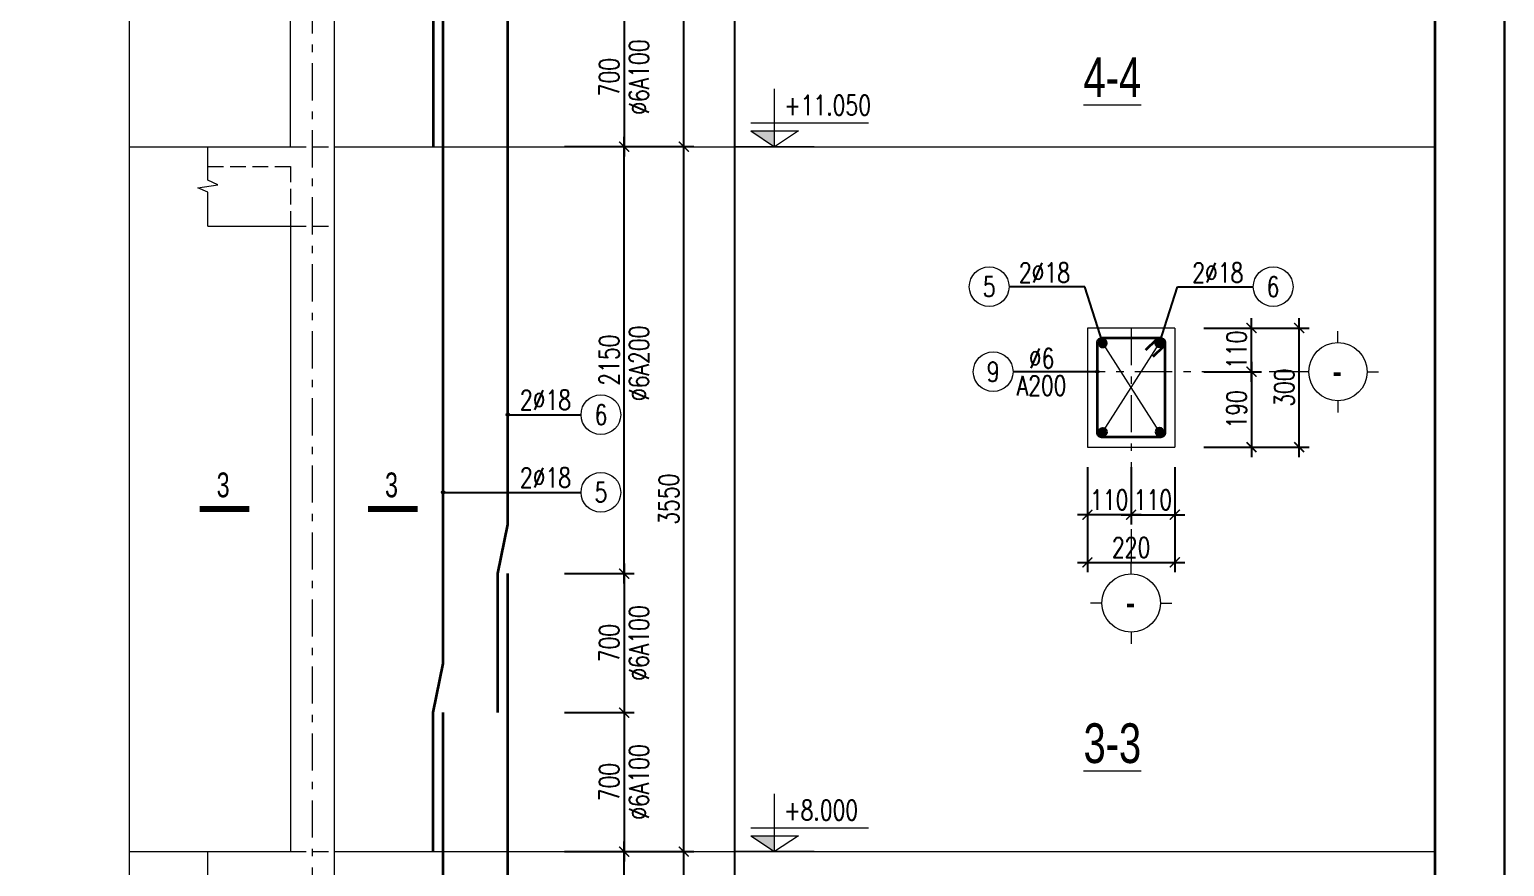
# Model space of a CAD drawing. Extents: x -2098986 to 943, y -1296280 to 73591.
# Drawn here: x -1769105 to -1754255, y -1113328 to -1104898 of the extents above; entities that cross this region are included whole.
import ezdxf
from ezdxf.enums import TextEntityAlignment as Align

# ---------------------------------------------------------------- set-up
doc = ezdxf.new("R2010")
doc.units = 0
doc.header["$LTSCALE"] = 150
doc.header["$PDMODE"] = 35
doc.linetypes.add('_An', pattern=[5, 3.5, -1.5])
doc.linetypes.add('_Tim', pattern=[9, 5, -1.5, 1, -1.5])
doc.layers.get('Defpoints').update_dxf_attribs({"lineweight": 18})
for name, color, linetype, lineweight in [('05.Text', 253, 'Continuous', 18), ('11.Khung bo', 32, 'Continuous', 50), ('12.Khung', 36, 'Continuous', 25), ('LS-DIM', 251, 'Continuous', 13), ('LS-TEXT', 60, 'Continuous', 20), ('LS-THAY', 7, 'Continuous', 20), ('LS-THEP', 3, 'Continuous', 35), ('LS-TRUC', 108, '_Tim', 9)]:
    doc.layers.add(name, color=color, linetype=linetype, lineweight=lineweight)
doc.layers.add('DIM', color=1, linetype='Continuous')
doc.layers.add('Tpl_Bound', color=1, linetype='Continuous', plot=False)
doc.styles.add('KCVN-LEADER', font='vnromadi.shx', dxfattribs={"width": 0.7, "height": 4})
doc.styles.add('LS.TEXT', font='vnromadi.shx', dxfattribs={"width": 0.7, "height": 4})
doc.styles.add('romans.shx', font='romans.shx', dxfattribs={"width": 0.75, "bigfont": 'vns.shx'})
doc.styles.add('vnsimpli', font='vnsimli.shx', dxfattribs={"width": 0.75})
doc.dimstyles.new('D25', dxfattribs={"dimscale": 0, "dimtxt": 200, "dimasz": 100, "dimexe": 100, "dimexo": 0, "dimgap": 50, "dimtad": 1, "dimdec": 0, "dimlfac": 0.25, "dimdsep": 46, "dimtxsty": 'vnsimpli', "dimblk1": 'ARCHTICK', "dimblk2": 'ARCHTICK', "dimsah": 1, "dimcen": 0, "dimdle": 100, "dimclrd": 256, "dimclre": 256, "dimclrt": 60, "dimadec": 0, "dimazin": 0, "dimtfac": 0.004, "dimtdec": 0, "dimtix": 1, "dimtmove": 2, "dimatfit": 3, "dimldrblk": 'ARCHTICK', "dimfxl": 1, "dimtolj": 1, "dimarcsym": 0})
doc.dimstyles.new('D50', dxfattribs={"dimtxt": 200, "dimasz": 100, "dimexe": 100, "dimexo": 0, "dimgap": 50, "dimtad": 1, "dimdec": 0, "dimlfac": 0.5, "dimzin": 0, "dimdsep": 46, "dimtxsty": 'vnsimpli', "dimblk1": 'ARCHTICK', "dimblk2": 'ARCHTICK', "dimsah": 1, "dimcen": 0, "dimdle": 100, "dimclrd": 256, "dimclre": 256, "dimclrt": 60, "dimadec": 0, "dimazin": 0, "dimtfac": 0.02, "dimtdec": 0, "dimtix": 1, "dimtmove": 2, "dimatfit": 3, "dimldrblk": 'ARCHTICK', "dimfxl": 100, "dimtolj": 1, "dimtzin": 0, "dimarcsym": 0})
doc.dimstyles.new('LS.GHI CHU', dxfattribs={"dimtxt": 200, "dimasz": 120, "dimexe": 120, "dimexo": 120, "dimgap": 80, "dimtad": 1, "dimdec": 0, "dimzin": 0, "dimdsep": 46, "dimtxsty": 'romans.shx', "dimblk": 'ARCHTICK', "dimcen": 0.09, "dimdle": 120, "dimclrd": 256, "dimclre": 8, "dimclrt": 7, "dimadec": 0, "dimazin": 0, "dimtfac": 1, "dimtdec": 0, "dimtofl": 0, "dimtmove": 0, "dimatfit": 3, "dimldrblk": 'ARCHTICK', "dimfxl": 1, "dimtolj": 1, "dimtzin": 0, "dimarcsym": 0})

# ---------------------------------------------------------------- blocks, each defined once
blk = doc.blocks.new('100')
at = {"layer": '11.Khung bo', "const_width": 26.7}
blk.add_lwpolyline([(1860913, -945240), (1860913, -916940), (1896063, -916940), (1896063, -945240)], close=True, dxfattribs=at)
blk.add_lwpolyline([(1860913, -945240), (1860913, -916940), (1896063, -916940), (1896063, -945240)], close=True, dxfattribs=at)
blk.add_lwpolyline([(1860913, -945240), (1860913, -916940), (1896063, -916940), (1896063, -945240)], close=True, dxfattribs=at)
at = {"layer": '12.Khung'}
blk.add_lwpolyline([(1901579, -945940), (1901579, -916240), (1859580, -916240), (1859580, -945940)], close=True, dxfattribs=at)
blk.add_lwpolyline([(1901579, -945940), (1901579, -916240), (1859580, -916240), (1859580, -945940)], close=True, dxfattribs=at)
blk.add_lwpolyline([(1901579, -945940), (1901579, -916240), (1859580, -916240), (1859580, -945940)], close=True, dxfattribs=at)
blk = doc.blocks.new('_ArchTick')
at = {"layer": 'DIM', "color": 0, "const_width": 0.15}
blk.add_lwpolyline([(-0.5, -0.5), (0.5, 0.5)], dxfattribs=at)
blk = doc.blocks.new('*D1749')
at = {"layer": 'Defpoints', "color": 0, "transparency": 16777216}
for p in [(-1763718, -1113178), (-1763118, -1113178), (-1763718, -1117578)]:
    blk.add_point(p, dxfattribs=at)
at = {"layer": 'LS-DIM', "lineweight": -2, "transparency": 16777216}
for p, q in [((-1763118, -1117678), (-1763118, -1113078)), ((-1763718, -1113178), (-1763018, -1113178)), ((-1763718, -1117578), (-1763018, -1117578))]:
    blk.add_line(p, q, dxfattribs=at)
at = {"layer": 'LS-DIM', "lineweight": -2, "transparency": 16777216, "xscale": 100, "yscale": 100, "zscale": 100}
for p, rotation in [((-1763118, -1113178), 90), ((-1763118, -1117578), 270)]:
    blk.add_blockref('_ArchTick', p, dxfattribs=dict(at, rotation=rotation))
at = {"layer": 'LS-DIM', "color": 60, "transparency": 16777216, "insert": (-1763268, -1115378), "char_height": 200, "attachment_point": 5, "rotation": 90, "style": 'vnsimpli'}
blk.add_mtext('\\A1;2200', dxfattribs=at)
blk = doc.blocks.new('COSCD')
at = {"layer": 'LS-DIM'}
blk.add_hatch(color=256, dxfattribs=at).paths.add_polyline_path([(3.6, 0), (3.6, 1.44), (1.44, 1.44)])
for p, q in [((3.6, 0), (3.6, 5.23)), ((1.44, 2.16), (12.12, 2.16)), ((1.44, 1.44), (5.76, 1.44)), ((1.44, 1.44), (3.6, 0)), ((5.76, 1.44), (3.6, 0)), ((7.2, 0), (0, 0))]:
    blk.add_line(p, q, dxfattribs=at)
blk = doc.blocks.new('*D1753')
at = {"layer": 'Defpoints', "color": 0, "transparency": 16777216}
for p in [(-1763718, -1111778), (-1763718, -1113178), (-1763118, -1113178)]:
    blk.add_point(p, dxfattribs=at)
at = {"layer": 'LS-DIM', "lineweight": -2, "transparency": 16777216}
for p, q in [((-1763718, -1111778), (-1763018, -1111778)), ((-1763118, -1111678), (-1763118, -1113278)), ((-1763718, -1113178), (-1763018, -1113178))]:
    blk.add_line(p, q, dxfattribs=at)
at = {"layer": 'LS-DIM', "lineweight": -2, "transparency": 16777216, "xscale": 100, "yscale": 100, "zscale": 100}
for p, rotation in [((-1763118, -1111778), 90), ((-1763118, -1113178), 270)]:
    blk.add_blockref('_ArchTick', p, dxfattribs=dict(at, rotation=rotation))
at = {"layer": 'LS-DIM', "color": 60, "transparency": 16777216, "insert": (-1763268, -1112478), "char_height": 200, "attachment_point": 5, "rotation": 90, "style": 'vnsimpli'}
blk.add_mtext('\\A1;700', dxfattribs=at)
blk = doc.blocks.new('*D1754')
at = {"layer": 'Defpoints', "color": 0, "transparency": 16777216}
for p in [(-1763718, -1106078), (-1763118, -1106078), (-1763718, -1110378)]:
    blk.add_point(p, dxfattribs=at)
at = {"layer": 'LS-DIM', "lineweight": -2, "transparency": 16777216}
for p, q in [((-1763118, -1110478), (-1763118, -1105978)), ((-1763718, -1106078), (-1763018, -1106078)), ((-1763718, -1110378), (-1763018, -1110378))]:
    blk.add_line(p, q, dxfattribs=at)
at = {"layer": 'LS-DIM', "lineweight": -2, "transparency": 16777216, "xscale": 100, "yscale": 100, "zscale": 100}
for p, rotation in [((-1763118, -1106078), 90), ((-1763118, -1110378), 270)]:
    blk.add_blockref('_ArchTick', p, dxfattribs=dict(at, rotation=rotation))
at = {"layer": 'LS-DIM', "color": 60, "transparency": 16777216, "insert": (-1763268, -1108228), "char_height": 200, "attachment_point": 5, "rotation": 90, "style": 'vnsimpli'}
blk.add_mtext('\\A1;2150', dxfattribs=at)
blk = doc.blocks.new('*D1757')
at = {"layer": 'Defpoints', "color": 0, "transparency": 16777216}
for p in [(-1763718, -1113178), (-1762518, -1113178), (-1763718, -1120378)]:
    blk.add_point(p, dxfattribs=at)
at = {"layer": 'LS-DIM', "lineweight": -2, "transparency": 16777216}
for p, q in [((-1762518, -1120478), (-1762518, -1113078)), ((-1763718, -1113178), (-1762418, -1113178)), ((-1763718, -1120378), (-1762418, -1120378))]:
    blk.add_line(p, q, dxfattribs=at)
at = {"layer": 'LS-DIM', "lineweight": -2, "transparency": 16777216, "xscale": 100, "yscale": 100, "zscale": 100}
for p, rotation in [((-1762518, -1113178), 90), ((-1762518, -1120378), 270)]:
    blk.add_blockref('_ArchTick', p, dxfattribs=dict(at, rotation=rotation))
at = {"layer": 'LS-DIM', "color": 60, "transparency": 16777216, "insert": (-1762668, -1116778), "char_height": 200, "attachment_point": 5, "rotation": 90, "style": 'vnsimpli'}
blk.add_mtext('\\A1;3600', dxfattribs=at)
blk = doc.blocks.new('*D1758')
at = {"layer": 'Defpoints', "color": 0, "transparency": 16777216}
for p in [(-1763718, -1106078), (-1762518, -1106078), (-1763718, -1113178)]:
    blk.add_point(p, dxfattribs=at)
at = {"layer": 'LS-DIM', "lineweight": -2, "transparency": 16777216}
for p, q in [((-1762518, -1113278), (-1762518, -1105978)), ((-1763718, -1106078), (-1762418, -1106078)), ((-1763718, -1113178), (-1762418, -1113178))]:
    blk.add_line(p, q, dxfattribs=at)
at = {"layer": 'LS-DIM', "lineweight": -2, "transparency": 16777216, "xscale": 100, "yscale": 100, "zscale": 100}
for p, rotation in [((-1762518, -1106078), 90), ((-1762518, -1113178), 270)]:
    blk.add_blockref('_ArchTick', p, dxfattribs=dict(at, rotation=rotation))
at = {"layer": 'LS-DIM', "color": 60, "transparency": 16777216, "insert": (-1762668, -1109628), "char_height": 200, "attachment_point": 5, "rotation": 90, "style": 'vnsimpli'}
blk.add_mtext('\\A1;3550', dxfattribs=at)
blk = doc.blocks.new('*D1759')
at = {"layer": 'Defpoints', "color": 0, "transparency": 16777216}
for p in [(-1763718, -1100278), (-1762518, -1100278), (-1763718, -1106078)]:
    blk.add_point(p, dxfattribs=at)
at = {"layer": 'LS-DIM', "lineweight": -2, "transparency": 16777216}
for p, q in [((-1762518, -1106178), (-1762518, -1100178)), ((-1763718, -1100278), (-1762418, -1100278)), ((-1763718, -1106078), (-1762418, -1106078))]:
    blk.add_line(p, q, dxfattribs=at)
at = {"layer": 'LS-DIM', "lineweight": -2, "transparency": 16777216, "xscale": 100, "yscale": 100, "zscale": 100}
for p, rotation in [((-1762518, -1100278), 90), ((-1762518, -1106078), 270)]:
    blk.add_blockref('_ArchTick', p, dxfattribs=dict(at, rotation=rotation))
at = {"layer": 'LS-DIM', "color": 60, "transparency": 16777216, "insert": (-1762668, -1103178), "char_height": 200, "attachment_point": 5, "rotation": 90, "style": 'vnsimpli'}
blk.add_mtext('\\A1;2900', dxfattribs=at)
blk = doc.blocks.new('*D1762')
at = {"layer": 'Defpoints', "color": 0, "transparency": 16777216}
for p in [(-1763718, -1100278), (-1762004, -1100278), (-1763718, -1128178)]:
    blk.add_point(p, dxfattribs=at)
at = {"layer": 'LS-DIM', "lineweight": -2, "transparency": 16777216}
for p, q in [((-1762004, -1128278), (-1762004, -1100178)), ((-1763718, -1100278), (-1761904, -1100278)), ((-1763718, -1128178), (-1761904, -1128178))]:
    blk.add_line(p, q, dxfattribs=at)
at = {"layer": 'LS-DIM', "lineweight": -2, "transparency": 16777216, "xscale": 100, "yscale": 100, "zscale": 100}
for p, rotation in [((-1762004, -1100278), 90), ((-1762004, -1128178), 270)]:
    blk.add_blockref('_ArchTick', p, dxfattribs=dict(at, rotation=rotation))
at = {"layer": 'LS-DIM', "color": 60, "transparency": 16777216, "insert": (-1762154, -1114228), "char_height": 200, "attachment_point": 5, "rotation": 90, "style": 'vnsimpli'}
blk.add_mtext('\\A1;13950', dxfattribs=at)
blk = doc.blocks.new('*D1763')
at = {"layer": 'Defpoints', "color": 0, "transparency": 16777216}
for p in [(-1763718, -1104678), (-1763718, -1106078), (-1763118, -1106078)]:
    blk.add_point(p, dxfattribs=at)
at = {"layer": 'LS-DIM', "lineweight": -2, "transparency": 16777216}
for p, q in [((-1763718, -1104678), (-1763018, -1104678)), ((-1763118, -1104578), (-1763118, -1106178)), ((-1763718, -1106078), (-1763018, -1106078))]:
    blk.add_line(p, q, dxfattribs=at)
at = {"layer": 'LS-DIM', "lineweight": -2, "transparency": 16777216, "xscale": 100, "yscale": 100, "zscale": 100}
for p, rotation in [((-1763118, -1104678), 90), ((-1763118, -1106078), 270)]:
    blk.add_blockref('_ArchTick', p, dxfattribs=dict(at, rotation=rotation))
at = {"layer": 'LS-DIM', "color": 60, "transparency": 16777216, "insert": (-1763268, -1105378), "char_height": 200, "attachment_point": 5, "rotation": 90, "style": 'vnsimpli'}
blk.add_mtext('\\A1;700', dxfattribs=at)
blk = doc.blocks.new('*D1790')
at = {"layer": 'Defpoints', "color": 0, "transparency": 16777216}
for p in [(-1763718, -1110378), (-1763718, -1111778), (-1763118, -1111778)]:
    blk.add_point(p, dxfattribs=at)
at = {"layer": 'LS-DIM', "lineweight": -2, "transparency": 16777216}
for p, q in [((-1763118, -1110278), (-1763118, -1111878)), ((-1763718, -1110378), (-1763018, -1110378)), ((-1763718, -1111778), (-1763018, -1111778))]:
    blk.add_line(p, q, dxfattribs=at)
at = {"layer": 'LS-DIM', "lineweight": -2, "transparency": 16777216, "xscale": 100, "yscale": 100, "zscale": 100}
for p, rotation in [((-1763118, -1110378), 90), ((-1763118, -1111778), 270)]:
    blk.add_blockref('_ArchTick', p, dxfattribs=dict(at, rotation=rotation))
at = {"layer": 'LS-DIM', "color": 60, "transparency": 16777216, "insert": (-1763268, -1111078), "char_height": 200, "attachment_point": 5, "rotation": 90, "style": 'vnsimpli'}
blk.add_mtext('\\A1;700', dxfattribs=at)
blk = doc.blocks.new('THEP DAM')
at = {"layer": 'LS-THEP'}
for p, q in [((-0.6, 0), (0.6, 0)), ((-0.42, 0.42), (0.42, -0.42)), ((-0.42, -0.42), (0.42, 0.42)), ((0, 0.6), (0, -0.6))]:
    blk.add_line(p, q, dxfattribs=at)
blk.add_circle((0, 0), 0.6, dxfattribs=at)
blk = doc.blocks.new('A$C0F04115F')
at = {"layer": 'LS-THAY'}
for p, q in [((-380, 380), (-380, 530)), ((-760, 0), (-910, 0)), ((0, 0), (150, 0)), ((-380, -380), (-380, -530))]:
    blk.add_line(p, q, dxfattribs=at)
blk.add_circle((-380, 0), 380, dxfattribs=at)
blk = doc.blocks.new('*D1846')
at = {"layer": 'Defpoints', "color": 0, "transparency": 16777216}
for p in [(-1758454, -1109306), (-1758014, -1109306), (-1758454, -1109785)]:
    blk.add_point(p, dxfattribs=at)
at = {"layer": 'LS-DIM', "lineweight": -2, "transparency": 16777216}
for p, q in [((-1758454, -1109306), (-1758454, -1109885)), ((-1758014, -1109306), (-1758014, -1109885)), ((-1757914, -1109785), (-1758554, -1109785))]:
    blk.add_line(p, q, dxfattribs=at)
at = {"layer": 'LS-DIM', "lineweight": -2, "transparency": 16777216, "xscale": 100, "yscale": 100, "zscale": 100, "rotation": 180}
blk.add_blockref('_ArchTick', (-1758454, -1109785), dxfattribs=at)
at = {"layer": 'LS-DIM', "lineweight": -2, "transparency": 16777216, "xscale": 100, "yscale": 100, "zscale": 100}
blk.add_blockref('_ArchTick', (-1758014, -1109785), dxfattribs=at)
at = {"layer": 'LS-DIM', "color": 60, "transparency": 16777216, "insert": (-1758234, -1109635), "char_height": 200, "attachment_point": 5, "style": 'vnsimpli'}
blk.add_mtext('\\A1;110', dxfattribs=at)
blk = doc.blocks.new('*D1847')
at = {"layer": 'Defpoints', "color": 0, "transparency": 16777216}
for p in [(-1758014, -1109306), (-1757574, -1109306), (-1757574, -1109785)]:
    blk.add_point(p, dxfattribs=at)
at = {"layer": 'LS-DIM', "lineweight": -2, "transparency": 16777216}
for p, q in [((-1758014, -1109306), (-1758014, -1109885)), ((-1757574, -1109306), (-1757574, -1109885)), ((-1758114, -1109785), (-1757474, -1109785))]:
    blk.add_line(p, q, dxfattribs=at)
at = {"layer": 'LS-DIM', "lineweight": -2, "transparency": 16777216, "xscale": 100, "yscale": 100, "zscale": 100, "rotation": 180}
blk.add_blockref('_ArchTick', (-1758014, -1109785), dxfattribs=at)
at = {"layer": 'LS-DIM', "lineweight": -2, "transparency": 16777216, "xscale": 100, "yscale": 100, "zscale": 100}
blk.add_blockref('_ArchTick', (-1757574, -1109785), dxfattribs=at)
at = {"layer": 'LS-DIM', "color": 60, "transparency": 16777216, "insert": (-1757794, -1109635), "char_height": 200, "attachment_point": 5, "style": 'vnsimpli'}
blk.add_mtext('\\A1;110', dxfattribs=at)
blk = doc.blocks.new('*D1848')
at = {"layer": 'Defpoints', "color": 0, "transparency": 16777216}
for p in [(-1758454, -1109306), (-1757574, -1109306), (-1757574, -1110265)]:
    blk.add_point(p, dxfattribs=at)
at = {"layer": 'LS-DIM', "lineweight": -2, "transparency": 16777216}
for p, q in [((-1758454, -1109306), (-1758454, -1110365)), ((-1757574, -1109306), (-1757574, -1110365)), ((-1758554, -1110265), (-1757474, -1110265))]:
    blk.add_line(p, q, dxfattribs=at)
at = {"layer": 'LS-DIM', "lineweight": -2, "transparency": 16777216, "xscale": 100, "yscale": 100, "zscale": 100, "rotation": 180}
blk.add_blockref('_ArchTick', (-1758454, -1110265), dxfattribs=at)
at = {"layer": 'LS-DIM', "lineweight": -2, "transparency": 16777216, "xscale": 100, "yscale": 100, "zscale": 100}
blk.add_blockref('_ArchTick', (-1757574, -1110265), dxfattribs=at)
at = {"layer": 'LS-DIM', "color": 60, "transparency": 16777216, "insert": (-1758014, -1110115), "char_height": 200, "attachment_point": 5, "style": 'vnsimpli'}
blk.add_mtext('\\A1;220', dxfattribs=at)
blk = doc.blocks.new('*D1849')
at = {"layer": 'Defpoints', "color": 0, "transparency": 16777216}
for p in [(-1757281, -1108345), (-1757281, -1109105), (-1756802, -1109105)]:
    blk.add_point(p, dxfattribs=at)
at = {"layer": 'LS-DIM', "lineweight": -2, "transparency": 16777216}
for p, q in [((-1756802, -1108245), (-1756802, -1109205)), ((-1757281, -1108345), (-1756702, -1108345)), ((-1757281, -1109105), (-1756702, -1109105))]:
    blk.add_line(p, q, dxfattribs=at)
at = {"layer": 'LS-DIM', "lineweight": -2, "transparency": 16777216, "xscale": 100, "yscale": 100, "zscale": 100}
for p, rotation in [((-1756802, -1108345), 90), ((-1756802, -1109105), 270)]:
    blk.add_blockref('_ArchTick', p, dxfattribs=dict(at, rotation=rotation))
at = {"layer": 'LS-DIM', "color": 60, "transparency": 16777216, "insert": (-1756952, -1108725), "char_height": 200, "attachment_point": 5, "rotation": 90, "style": 'vnsimpli'}
blk.add_mtext('\\A1;190', dxfattribs=at)
blk = doc.blocks.new('*D1850')
at = {"layer": 'Defpoints', "color": 0, "transparency": 16777216}
for p in [(-1757281, -1107905), (-1756802, -1107905), (-1757281, -1108345)]:
    blk.add_point(p, dxfattribs=at)
at = {"layer": 'LS-DIM', "lineweight": -2, "transparency": 16777216}
for p, q in [((-1756802, -1108445), (-1756802, -1107805)), ((-1757281, -1107905), (-1756702, -1107905)), ((-1757281, -1108345), (-1756702, -1108345))]:
    blk.add_line(p, q, dxfattribs=at)
at = {"layer": 'LS-DIM', "lineweight": -2, "transparency": 16777216, "xscale": 100, "yscale": 100, "zscale": 100}
for p, rotation in [((-1756802, -1107905), 90), ((-1756802, -1108345), 270)]:
    blk.add_blockref('_ArchTick', p, dxfattribs=dict(at, rotation=rotation))
at = {"layer": 'LS-DIM', "color": 60, "transparency": 16777216, "insert": (-1756952, -1108125), "char_height": 200, "attachment_point": 5, "rotation": 90, "style": 'vnsimpli'}
blk.add_mtext('\\A1;110', dxfattribs=at)
blk = doc.blocks.new('*D1851')
at = {"layer": 'Defpoints', "color": 0, "transparency": 16777216}
for p in [(-1757281, -1107905), (-1756322, -1107905), (-1757281, -1109105)]:
    blk.add_point(p, dxfattribs=at)
at = {"layer": 'LS-DIM', "lineweight": -2, "transparency": 16777216}
for p, q in [((-1756322, -1109205), (-1756322, -1107805)), ((-1757281, -1107905), (-1756222, -1107905)), ((-1757281, -1109105), (-1756222, -1109105))]:
    blk.add_line(p, q, dxfattribs=at)
at = {"layer": 'LS-DIM', "lineweight": -2, "transparency": 16777216, "xscale": 100, "yscale": 100, "zscale": 100}
for p, rotation in [((-1756322, -1107905), 90), ((-1756322, -1109105), 270)]:
    blk.add_blockref('_ArchTick', p, dxfattribs=dict(at, rotation=rotation))
at = {"layer": 'LS-DIM', "color": 60, "transparency": 16777216, "insert": (-1756472, -1108505), "char_height": 200, "attachment_point": 5, "rotation": 90, "style": 'vnsimpli'}
blk.add_mtext('\\A1;300', dxfattribs=at)

msp = doc.modelspace()

# ---------------------------------------------------------------- hatches: boundary and pattern name
at = {"layer": 'LS-THEP'}
h = msp.add_hatch(color=256, dxfattribs=at)
h.dxf.hatch_style = 1
edge = h.paths.add_edge_path()
edge.add_arc((-1757726.9, -1108057.5), 38.2, 0, 360)
edge = h.paths.add_edge_path(flags=17)
edge.add_line((-1757726.9, -1108095.7), (-1757726.9, -1108019.3))
edge = h.paths.add_edge_path(flags=17)
edge.add_line((-1757688.8, -1108057.5), (-1757765.1, -1108057.5))
edge = h.paths.add_edge_path(flags=17)
edge.add_line((-1757699.9, -1108084.5), (-1757753.9, -1108030.5))
h = msp.add_hatch(color=256, dxfattribs=at)
h.dxf.hatch_style = 1
edge = h.paths.add_edge_path()
edge.add_arc((-1758300.1, -1108951.6), 38.2, 0, 360)
edge = h.paths.add_edge_path(flags=17)
edge.add_line((-1758300.1, -1108913.4), (-1758300.1, -1108989.8))
edge = h.paths.add_edge_path(flags=17)
edge.add_line((-1758338.3, -1108951.6), (-1758262, -1108951.6))
edge = h.paths.add_edge_path(flags=17)
edge.add_line((-1758327.1, -1108924.6), (-1758273.1, -1108978.6))

# ---------------------------------------------------------------- linework, layer by layer
at = {"layer": 'LS-DIM', "linetype": '_An', "ltscale": 0.3}
for p, q in [((-1766475.9, -1106078.3), (-1766035.5, -1106078.3)), ((-1767309.8, -1106278.2), (-1766475.5, -1106278.2)), ((-1766475.5, -1106278.2), (-1766475.5, -1106878.2)), ((-1766475.7, -1106878.3), (-1766035.7, -1106878.3)), ((-1766476, -1113178.3), (-1766035.6, -1113178.3))]:
    msp.add_line(p, q, dxfattribs=at)
at = {"layer": 'LS-DIM', "linetype": 'Continuous'}
for p, q in [((-1757726.9, -1108951.6), (-1758300.1, -1108057.5)), ((-1758300.1, -1108951.6), (-1757726.9, -1108057.9))]:
    msp.add_line(p, q, dxfattribs=at)
at = {"layer": 'LS-DIM'}
for points in [[(-1767310.1, -1106878.3), (-1767310.1, -1106536.9), (-1767410.1, -1106492.4), (-1767210.1, -1106461.4), (-1767310.1, -1106416.9), (-1767310.1, -1106078.3)], [(-1767310.1, -1113978.3), (-1767310.1, -1113636.9), (-1767410.1, -1113592.4), (-1767210.1, -1113561.4), (-1767310.1, -1113516.9), (-1767310.1, -1113178.3)]]:
    msp.add_lwpolyline(points, dxfattribs=at)
at = {"layer": 'LS-TEXT', "const_width": 60}
for points in [[(-1766892.1, -1109728.2), (-1767392.6, -1109728.2)], [(-1765196.9, -1109728.2), (-1765697.3, -1109728.2)]]:
    msp.add_lwpolyline(points, dxfattribs=at)
at = {"layer": 'LS-THAY'}
for p, q in [((-1766035.7, -1128178.3), (-1766035.6, -1100278.3)), ((-1766475.9, -1106078.3), (-1766475.5, -1101078.2)), ((-1767310.1, -1106878.3), (-1766475.7, -1106878.3)), ((-1766475.7, -1106878.3), (-1766476, -1113178.3)), ((-1757573.5, -1107904.6), (-1758453.5, -1107904.6)), ((-1758453.5, -1107904.6), (-1758453.5, -1109104.6)), ((-1757573.5, -1107904.6), (-1757573.5, -1109104.6)), ((-1758453.5, -1109104.6), (-1757573.5, -1109104.6))]:
    msp.add_line(p, q, dxfattribs=at)
for p, q in [((-1768101.5, -1106078.3), (-1766475.9, -1106078.3)), ((-1766035.6, -1106078.3), (-1754954.8, -1106078.3)), ((-1768101.5, -1113178.3), (-1766476, -1113178.3)), ((-1766035.7, -1113178.3), (-1754954.8, -1113178.3))]:
    msp.add_line(p, q, dxfattribs=at).dxf.unprotected_set("ltscale", 0)
msp.add_lwpolyline([(-1768101.5, -1131292.8), (-1754954.8, -1131292.8), (-1754954.8, -1099254.1), (-1768101.5, -1099254.1)], close=True, dxfattribs=at).dxf.unprotected_set("ltscale", 0)
for centre in [(-1759442.9, -1107488.4), (-1756584.1, -1107488.4), (-1759402.9, -1108344.6), (-1763352.4, -1108777.7), (-1763352.4, -1109559.7)]:
    msp.add_circle(centre, 200, dxfattribs=at)
at = {"layer": 'LS-THEP'}
for points in [[(-1765400.5, -1100278.3), (-1764970.2, -1100278.3, -0.4142136), (-1764940.2, -1100308.3), (-1764940.2, -1104185), (-1765041.8, -1104678.3), (-1765041.8, -1106078.3)], [(-1757865, -1108125.3), (-1757758.9, -1108019.2, -1), (-1757688.2, -1108089.9), (-1757794.3, -1108196)]]:
    msp.add_lwpolyline(points, format="xyb", dxfattribs=at)
for points in [[(-1764390.4, -1111778.3), (-1764390.4, -1110378.3), (-1764288.9, -1109885), (-1764288.9, -1103278.3)], [(-1765041.8, -1113178.3), (-1765041.8, -1111778.3), (-1764940.2, -1111285), (-1764940.2, -1104678.3)], [(-1764390.4, -1118978.3), (-1764390.4, -1117578.3), (-1764288.9, -1117085), (-1764288.9, -1110378.3)], [(-1765041.8, -1120378.3), (-1765041.8, -1118978.3), (-1764940.2, -1118485), (-1764940.2, -1111778.3)]]:
    msp.add_lwpolyline(points, dxfattribs=at)
msp.add_lwpolyline([(-1757673.5, -1108054.6), (-1757673.5, -1108954.6, -0.4142136), (-1757723.5, -1109004.6), (-1758303.5, -1109004.6, -0.4142136), (-1758353.5, -1108954.6), (-1758353.5, -1108054.6, -0.4142136), (-1758303.5, -1108004.6), (-1757723.5, -1108004.6, -0.4142136)], format="xyb", close=True, dxfattribs=at)
at = {"layer": 'LS-TRUC', "ltscale": 0.5}
for p, q in [((-1766255.7, -1129237.7), (-1766255.7, -1100278.3)), ((-1758013.5, -1107904.6), (-1758013.5, -1110264.6)), ((-1756250.6, -1108344.6), (-1758453.5, -1108344.6))]:
    msp.add_line(p, q, dxfattribs=at)
at = {"layer": 'Tpl_Bound', "color": 1}
msp.add_lwpolyline([(-1783954.8, -1136809.4), (-1783954.8, -1094809.4), (-1754254.8, -1094809.4), (-1754254.8, -1136809.4)], close=True, dxfattribs=at)

# ---------------------------------------------------------------- block references
at = {"layer": '05.Text', "xscale": 1.000009185772931, "yscale": 1.000009185772931, "zscale": 1.000009185772931, "rotation": 270}
msp.add_blockref('100', (-838006.3, 764787.3), dxfattribs=at)
at = {"layer": 'LS-DIM', "xscale": 111.1111111110076, "yscale": 111.1111111110076, "zscale": 111.1111111110076}
for p in [(-1762004.2, -1106078.3), (-1762004.2, -1113178.3)]:
    msp.add_blockref('COSCD', p, dxfattribs=at)
at = {"layer": 'LS-THAY', "xscale": 0.7730448000365868, "yscale": 0.7730448000365868, "zscale": 0.7730448000365868}
for p in [(-1755638.1, -1108344.6), (-1757719.7, -1110674.4)]:
    msp.add_blockref('A$C0F04115F', p, dxfattribs=at)
at = {"layer": 'LS-THEP', "yscale": 63.63636363809928, "rotation": 180}
for p, xscale, zscale in [((-1758300.1, -1108057.5), -63.63636363809928, 63.63636363805121), ((-1757726.9, -1108057.5), 63.63636363809928, 63.63636363809928)]:
    msp.add_blockref('THEP DAM', p, dxfattribs=dict(at, xscale=xscale, zscale=zscale))
at = {"layer": 'LS-THEP', "yscale": 63.63636363809928}
for p, xscale, zscale in [((-1758300.1, -1108951.6), 63.63636363809928, 63.63636363809928), ((-1757726.9, -1108951.6), -63.63636363809928, 63.63636363805121)]:
    msp.add_blockref('THEP DAM', p, dxfattribs=dict(at, xscale=xscale, zscale=zscale))

# ---------------------------------------------------------------- texts
at = {"layer": 'LS-TEXT', "style": 'vnsimpli', "width": 0.75}
for s, p in [('%%C6A100', (-1762868.5, -1105377.4)), ('%%C6A200', (-1762868.5, -1108260.1)), ('%%C6A100', (-1762868.5, -1111077.4)), ('%%C6A100', (-1762868.5, -1112477.4))]:
    msp.add_text(s, height=200, rotation=90, dxfattribs=at).set_placement(p, align=Align.CENTER)
at = {"layer": 'LS-TEXT', "color": 60, "style": 'LS.TEXT', "width": 0.75}
for s, p in [('%%U4-4', (-1758492.9, -1105576.7)), ('%%U3-3', (-1758492.9, -1112286.1))]:
    msp.add_text(s, height=400, dxfattribs=at).set_placement(p)
at = {"layer": 'LS-TEXT', "style": 'vnsimpli', "width": 0.75}
for s, p in [('+11.050', (-1760633.1, -1105760.5)), ('+8.000', (-1760762.6, -1112860.5))]:
    msp.add_text(s, height=200, dxfattribs=at).set_placement(p, align=Align.RIGHT)
at = {"layer": 'LS-TEXT'}
for s, height, style, width, p in [('2`18', 200, 'vnsimpli', 0.75, (-1758886.3, -1107447.3)), ('2`18', 200, 'vnsimpli', 0.75, (-1757140.8, -1107447.3)), ('%%C6', 200, 'vnsimpli', 0.75, (-1758915.4, -1108309.8)), ('A200', 200, 'vnsimpli', 0.75, (-1758915.4, -1108584.7)), ('2`18', 200, 'vnsimpli', 0.75, (-1763909.6, -1108729.2)), ('3', 250, 'KCVN-LEADER', 0.7, (-1767155.5, -1109609.7)), ('3', 250, 'KCVN-LEADER', 0.7, (-1765460.2, -1109609.7)), ('2`18', 200, 'vnsimpli', 0.75, (-1763909.6, -1109511.2))]:
    msp.add_text(s, height=height, dxfattribs=dict(at, style=style, width=width)).set_placement(p, align=Align.CENTER)
at = {"layer": 'LS-TEXT', "style": 'KCVN-LEADER', "width": 0.7}
for p in [(-1755939.3, -1108335.4), (-1758020.9, -1110665.3)]:
    msp.add_text('-', height=300, dxfattribs=at).set_placement(p, align=Align.MIDDLE_CENTER)
at = {"layer": 'LS-TEXT', "style": 'vnsimpli', "width": 0.75}
for tag, text, p in [('5', '2', (-1759442.9, -1107488.4)), ('6', '2', (-1756584.1, -1107488.4)), ('9', '1', (-1759402.9, -1108344.6)), ('6', '2', (-1763352.4, -1108777.7)), ('5', '2', (-1763352.4, -1109559.7))]:
    msp.add_attdef(tag, text=text, height=200, dxfattribs=at).set_placement(p, align=Align.MIDDLE)

# ---------------------------------------------------------------- dimensions: what is measured, and where the dimension line sits
at = {"layer": 'LS-DIM'}
for base, p1, p2, picture, middle in [((-1762517.5, -1100278.3), (-1763717.5, -1106078.3), (-1763717.5, -1100278.3), '*D1759', (-1762667.5, -1103178.3)), ((-1762004.2, -1100278.3), (-1763717.5, -1128178.3), (-1763717.5, -1100278.3), '*D1762', (-1762154.2, -1114228.3)), ((-1762517.5, -1106078.3), (-1763717.5, -1113178.3), (-1763717.5, -1106078.3), '*D1758', (-1762667.5, -1109628.3)), ((-1762517.5, -1113178.3), (-1763717.5, -1120378.3), (-1763717.5, -1113178.3), '*D1757', (-1762667.5, -1116778.3))]:
    dim = msp.add_linear_dim(base=base, p1=p1, p2=p2, angle=90, dimstyle='D50', dxfattribs=at)
    dim.commit()
    dim.dimension.update_dxf_attribs({"geometry": picture, "text_midpoint": middle})
for base, p1, p2, angle, dimstyle, picture, middle in [((-1763117.5, -1106078.3), (-1763717.5, -1104678.3), (-1763717.5, -1106078.3), 90, 'D50', '*D1763', (-1763267.5, -1105378.3)), ((-1763117.5, -1106078.3), (-1763717.5, -1110378.3), (-1763717.5, -1106078.3), 90, 'D50', '*D1754', (-1763267.5, -1108228.3)), ((-1756801.5, -1107904.6), (-1757280.5, -1108344.6), (-1757280.5, -1107904.6), 270, 'D25', '*D1850', (-1756951.5, -1108124.6)), ((-1756321.5, -1107904.6), (-1757280.5, -1109104.6), (-1757280.5, -1107904.6), 90, 'D25', '*D1851', (-1756471.5, -1108504.6)), ((-1756801.5, -1109104.6), (-1757280.5, -1108344.6), (-1757280.5, -1109104.6), 90, 'D25', '*D1849', (-1756951.5, -1108724.6)), ((-1757573.5, -1109784.6), (-1758013.5, -1109305.6), (-1757573.5, -1109305.6), 180, 'D25', '*D1847', (-1757793.5, -1109634.6)), ((-1763117.5, -1111778.3), (-1763717.5, -1110378.3), (-1763717.5, -1111778.3), 90, 'D50', '*D1790', (-1763267.5, -1111078.3)), ((-1763117.5, -1113178.3), (-1763717.5, -1111778.3), (-1763717.5, -1113178.3), 90, 'D50', '*D1753', (-1763267.5, -1112478.3)), ((-1763117.5, -1113178.3), (-1763717.5, -1117578.3), (-1763717.5, -1113178.3), 90, 'D50', '*D1749', (-1763267.5, -1115378.3))]:
    dim = msp.add_linear_dim(base=base, p1=p1, p2=p2, angle=angle, dimstyle=dimstyle, override={"dimscale": 1}, dxfattribs=at)
    dim.commit()
    dim.dimension.update_dxf_attribs({"geometry": picture, "text_midpoint": middle})
for base, p1, p2, picture, middle in [((-1758453.5, -1109784.6), (-1758013.5, -1109305.6), (-1758453.5, -1109305.6), '*D1846', (-1758233.5, -1109634.6)), ((-1757573.5, -1110264.6), (-1758453.5, -1109305.6), (-1757573.5, -1109305.6), '*D1848', (-1758013.5, -1110114.6))]:
    dim = msp.add_linear_dim(base=base, p1=p1, p2=p2, dimstyle='D25', override={"dimscale": 1}, dxfattribs=at)
    dim.commit()
    dim.dimension.update_dxf_attribs({"geometry": picture, "text_midpoint": middle})

# ---------------------------------------------------------------- leaders
for points in [[(-1758300.4, -1108057.7), (-1758479.5, -1107488.4), (-1759242.9, -1107488.4)], [(-1757726.7, -1108057.7), (-1757547.6, -1107488.4), (-1756784.1, -1107488.4)], [(-1758353.5, -1108344.6), (-1759202.9, -1108344.6)], [(-1764288.9, -1108777.7), (-1763943.7, -1108777.7), (-1763552.4, -1108777.7)], [(-1764940.2, -1109559.7), (-1764288.9, -1109559.7), (-1763552.4, -1109559.7)]]:
    msp.add_leader(points, dimstyle='LS.GHI CHU', override={"dimscale": 50, "dimasz": 0.5, "dimtad": 0, "dimtxsty": 'vnsimpli', "dimldrblk": 'Origin'}, dxfattribs=at)

doc.saveas('drawing.dxf')
